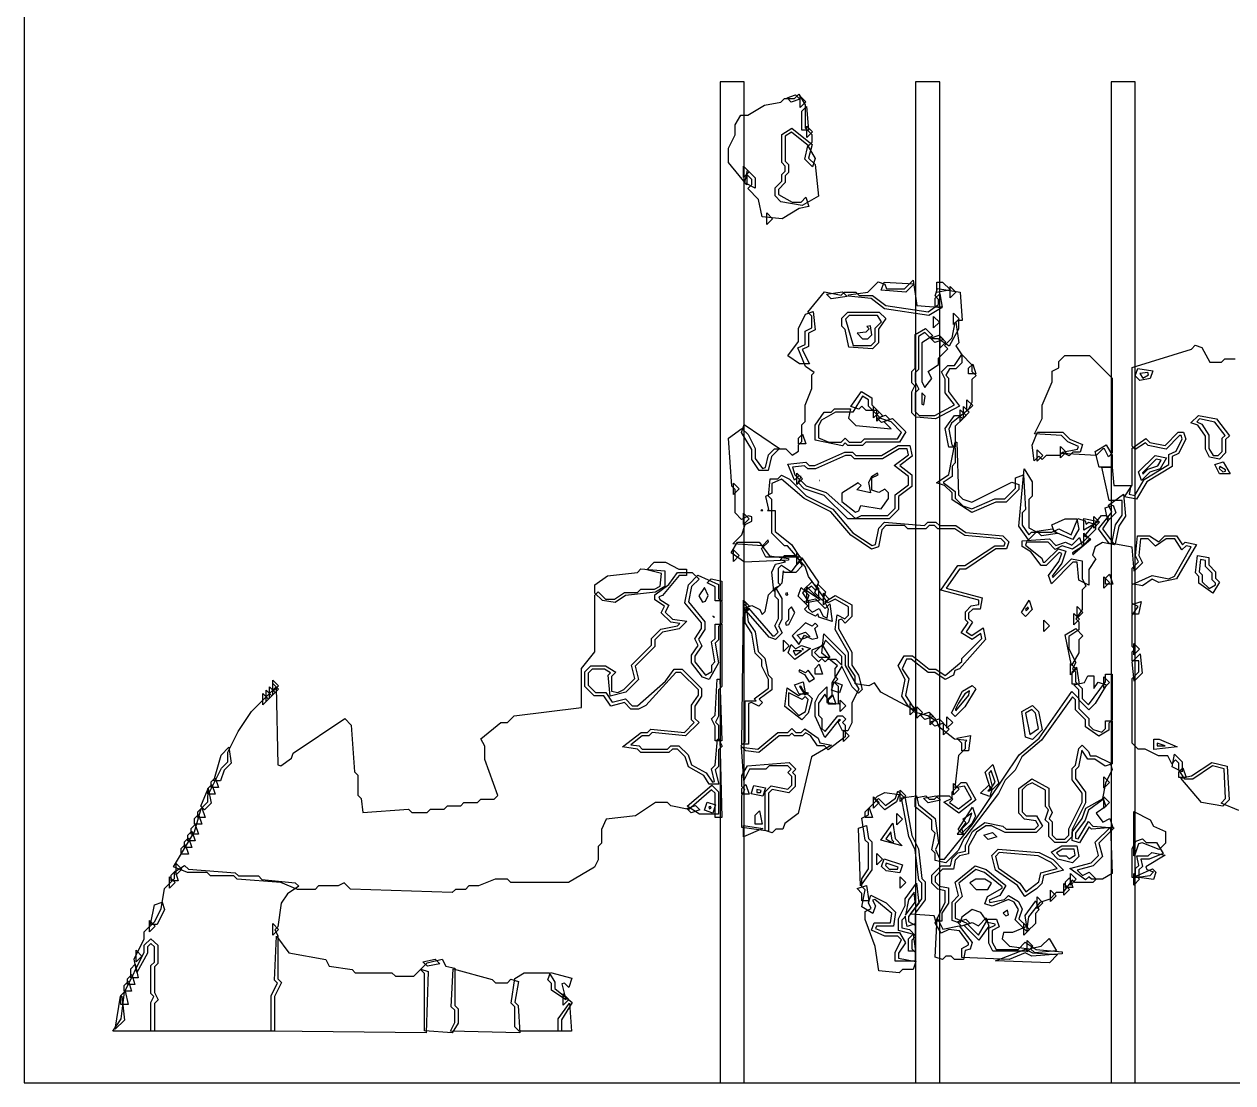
# Model space of a CAD drawing. Header units: millimetres. Extents: x 0 to 296, y 0 to 296.
# Drawn here: x 0 to 178.5, y 0 to 156.4 of the extents above; entities that cross this region are included whole.
import ezdxf

# ---------------------------------------------------------------- set-up
doc = ezdxf.new("R2010")
doc.units = ezdxf.units.MM
for name, color, linetype in [('CUT_OUTLINE', 5, 'Continuous'), ('CUT_SLOT', 1, 'Continuous'), ('ENG_D', 3, 'Continuous'), ('ENG_K', 2, 'Continuous'), ('ENG_L', 4, 'Continuous')]:
    doc.layers.add(name, color=color, linetype=linetype)

msp = doc.modelspace()

# ---------------------------------------------------------------- linework, layer by layer
at = {"layer": 'CUT_OUTLINE'}
msp.add_lwpolyline([(0, 0), (295.8, 0), (295.8, 295.8), (0, 295.8), (0, 0)], close=True, dxfattribs=at)
at = {"layer": 'CUT_SLOT'}
for points in [[(102.82, 0), (106.38, 0), (106.38, 147.9), (102.82, 147.9), (102.82, 0)], [(131.69, 0), (135.25, 0), (135.25, 147.9), (131.69, 147.9), (131.69, 0)], [(160.55, 0), (164.12, 0), (164.12, 147.9), (160.55, 147.9), (160.55, 0)]]:
    msp.add_lwpolyline(points, close=True, dxfattribs=at)
at = {"layer": 'ENG_D'}
for points in [[(111.42, 131.28), (113.46, 130.15), (114.77, 130.15), (115.47, 130.86), (115.93, 129.47), (114.47, 129.18), (111.97, 127.68), (109, 127.95), (108.48, 130.53), (106.88, 132.13), (107.48, 132.72), (107.48, 133.5), (106.74, 134.24), (106.74, 132.67), (104.02, 135.98), (104.02, 138.1), (105.01, 140.07), (105.01, 141.56), (105.86, 142.97), (106.91, 142.97), (109.36, 144.44), (111.79, 144.92), (112.3, 145.44), (113.78, 145.44), (114.43, 146.08), (115.36, 144.52), (115.36, 141.1), (116.35, 140.12), (116.35, 138.93), (115.87, 138.45), (113.37, 140.45), (112.41, 139.87), (112.41, 136.17), (112.9, 135.68), (112.9, 134.49), (112.41, 134), (112.41, 133.01), (111.42, 132.02), (111.42, 131.28)], [(116.87, 136.59), (116.46, 135.37), (115.34, 136.48), (115.74, 138.47), (116.87, 136.59)], [(131.45, 118.04), (130.25, 116.83), (126.62, 117.11), (127.02, 118.33), (131.45, 118.04)], [(109.8, 84.55), (110.93, 84.55), (110.93, 81.46), (113.33, 79.54), (114.59, 77.65), (109.54, 77.65), (108.9, 78.93), (109.93, 79.96), (109.91, 80.23), (109.05, 79.37), (104.7, 79.66), (106.03, 80.99), (106.53, 82.51), (107.48, 82.98), (107.48, 83.63), (107, 83.79), (105.95, 83.26), (105.01, 84.2), (105.01, 87.65), (104.52, 88.14), (104.02, 95.27), (106.02, 96.7), (106.94, 95.79), (107.97, 93.73), (107.97, 92.27), (109.05, 90.76), (109.49, 90.9), (109.96, 92.81), (110.82, 93.67), (112.51, 93.67), (113.43, 92.75), (114.38, 93.32), (114.38, 94.27), (114.87, 94.76), (114.87, 97.22), (115.36, 97.72), (115.36, 100.13), (116.35, 102.59), (116.35, 104.62), (116.7, 104.97), (115.41, 105.83), (114.31, 108.58), (115.36, 109.11), (115.36, 111.08), (116.35, 111.57), (116.35, 113.29), (115.77, 113.87), (118.22, 116.87), (120.71, 116.37), (121.18, 116.84), (122.86, 116.84), (123.35, 116.35), (125.31, 116.35), (127.29, 114.86), (133.54, 113.9), (135.08, 115), (135.08, 115.75), (134.56, 116.28), (134.92, 117.37), (138.27, 116.81), (138.55, 112.65), (137.9, 112.65), (138.04, 112.51), (138.04, 111.36), (136.65, 108.85), (135.01, 109.94), (134, 109.94), (133.07, 110.86), (132.13, 110.29), (132.13, 105.4), (131.63, 104.91), (131.63, 103.59), (132.18, 102.5), (131.63, 101.95), (131.63, 99.2), (132.23, 98.6), (134.53, 98.6), (137.43, 100.16), (136.07, 101.97), (136.07, 103.97), (135.52, 105.06), (136.46, 106), (137.42, 106), (138.5, 107.62), (140.01, 106.1), (140.01, 105.11), (140.61, 104.52), (140.01, 103.92), (140.01, 100.52), (139.47, 99.43), (137.01, 97.46), (136.57, 96.59), (137.04, 94.29), (137.55, 93.77), (137.55, 91.6), (137.06, 91.1), (137.06, 89.6), (135.76, 88.73), (137.55, 87.39), (137.55, 86.38), (138.67, 85.26), (140, 84.81), (143.41, 86.28), (144.84, 86.28), (146.42, 87.86), (146.42, 89.41), (147.64, 89.82), (147.91, 84.7), (147.41, 84.2), (147.41, 82.41), (148.43, 80.99), (148.79, 81.35), (151.79, 81.35), (152.83, 81.87), (154.67, 80.95), (155.65, 83.38), (156.72, 83.02), (156.88, 82.54), (157.2, 82.86), (158.26, 82.51), (158.26, 81.74), (156.44, 79.92), (154.84, 78.86), (153.34, 79.35), (152.29, 78.83), (151.25, 79.87), (148.08, 79.87), (147.94, 79.46), (150.33, 77.55), (150.54, 76.91), (150.76, 76.91), (152.77, 78.92), (153.88, 78.54), (153.3, 76.79), (151.87, 74.89), (151.95, 74.65), (154.72, 77.42), (156.28, 77.11), (156.28, 74.5), (156.83, 73.41), (156.28, 72.86), (156.28, 69.93), (155.37, 68.56), (155.79, 68.14), (155.79, 66.92), (154.31, 65.93), (154.31, 64.15), (155.33, 62.12), (154.86, 61.18), (155.3, 60.74), (155.3, 59.26), (156.28, 58.28), (156.28, 56.8), (157.24, 55.84), (159.73, 59.24), (159.73, 60.39), (160.72, 60.39), (160.72, 53.64), (160.23, 53.14), (160.23, 52.12), (158.74, 51.22), (156.78, 52.62), (156.78, 53.64), (155.3, 55.11), (155.3, 56.59), (154.84, 57.05), (150.3, 50.61), (147.36, 48.16), (146.38, 46.2), (144.9, 44.72), (143.92, 42.76), (138.94, 36.21), (138.93, 36.23), (138, 34.36), (136.15, 32.52), (134.59, 32.83), (134.59, 33.92), (134.08, 34.43), (134.57, 36.89), (134.1, 37.37), (134.1, 38.83), (131.63, 40.8), (131.63, 42.11), (133.19, 42.42), (133.71, 41.91), (134.49, 41.91), (134.98, 42.4), (136.66, 42.4), (137.16, 41.91), (136.7, 41.44), (138.04, 40.49), (139.94, 41.97), (138.9, 43.85), (137.51, 43.57), (138.05, 48.43), (139.03, 49.4), (139.03, 50.39), (139.23, 50.59), (137.45, 50.79), (135.12, 52.6), (134.88, 53.33), (133.5, 54.25), (131.51, 54.75), (130.7, 55.55), (129.65, 57.14), (130.14, 59.62), (129.13, 61.64), (130.01, 63.1), (131.23, 63.1), (133.69, 61.13), (134.67, 61.13), (136.05, 60.21), (138.53, 62.24), (138.53, 62.71), (141.47, 65.65), (141.32, 66.39), (140.02, 65.52), (138.43, 66.48), (139.45, 68), (139.03, 68.43), (139.03, 69.62), (139.89, 70.48), (141, 70.7), (141, 71.3), (135.42, 72.82), (137.91, 76.42), (138.95, 76.42), (143.39, 79.37), (144.77, 79.37), (144.91, 79.8), (144.34, 80.37), (138.94, 80.86), (137.47, 81.84), (134.98, 81.84), (134.49, 82.33), (133.71, 82.33), (133.21, 81.84), (130.54, 81.84), (130.05, 82.33), (127.3, 82.33), (126.68, 81.72), (126.18, 79.19), (125.19, 78.86), (122.1, 80.91), (119.15, 84.35), (115.23, 86.32), (111.87, 89.19), (110.43, 88.58), (110.43, 87.11), (109.49, 86.64), (109.97, 84.72), (109.8, 84.55)], [(125.72, 109.55), (125.72, 111.52), (126.64, 112.44), (126.07, 113.39), (121.87, 113.39), (121.31, 112.83), (122.45, 108.95), (125.12, 108.95), (125.72, 109.55)], [(164.5, 105.53), (166.72, 105.21), (166.33, 104.06), (164.83, 103.76), (164.14, 104.45), (164.5, 105.53)], [(122.41, 99.09), (119.86, 99.09), (117.77, 97.93), (117.34, 97.06), (117.34, 95.31), (118.87, 94.66), (120.68, 94.66), (121.28, 95.25), (121.87, 94.66), (123.64, 94.66), (124.14, 95.15), (129.03, 95.15), (129.6, 96.1), (128.05, 97.65), (126.57, 98.14), (124.73, 99.98), (124.73, 100.93), (123.83, 101.47), (122.41, 99.09)], [(173.38, 97.16), (172.34, 97.51), (173.46, 98.62), (176.14, 98.09), (178.06, 95.62), (177.48, 95.05), (177.48, 93.08), (176.58, 92.17), (175.1, 92.47), (174.52, 93.61), (174.52, 95.56), (173.38, 97.16)], [(149.21, 91.92), (148.88, 94.2), (149.71, 96.14), (153.43, 96.14), (154.45, 95.11), (156.34, 94.3), (155.97, 93.18), (154.91, 93.18), (154.36, 92.63), (153.37, 93.12), (152.93, 92.69), (150.96, 92.69), (150.37, 92.09), (149.87, 92.58), (149.21, 91.92)], [(170.48, 96.14), (171.25, 96.14), (171.59, 95.13), (170.52, 92.99), (169.59, 92.53), (169.59, 91.07), (165.83, 88.81), (164.29, 86.25), (162.53, 86.6), (163.68, 88.32), (163.68, 93.8), (165.68, 95.23), (166.26, 94.64), (168.53, 94.19), (170.48, 96.14)], [(130.65, 88.37), (130.65, 89.6), (128.51, 91.21), (130.62, 92.79), (130.44, 93.67), (129.24, 93.67), (126.77, 92.19), (122.66, 92.19), (122.16, 92.69), (121.33, 92.69), (116.89, 90.71), (115.75, 90.71), (115.27, 91.19), (113.48, 90.99), (113.85, 89.86), (115.5, 88.22), (118.45, 87.23), (122.8, 83.37), (123.69, 83.81), (127.59, 83.81), (128.67, 84.9), (128.67, 86.89), (130.65, 88.37)], [(160.72, 92.75), (160.72, 90.96), (158.8, 90.96), (158.22, 93.3), (159.82, 94.26), (160.72, 92.75)], [(167.21, 92.17), (165.19, 90.15), (165.26, 89.94), (166.01, 90.68), (167.46, 91.16), (167.97, 92.02), (167.21, 92.17)], [(175.9, 91.35), (177.1, 91.75), (178.16, 89.97), (176.59, 89.97), (175.9, 91.35)], [(160.16, 85.37), (162.41, 86.97), (162.7, 83.75), (161.69, 82.24), (161.17, 79.62), (160.35, 79.62), (158.68, 81.84), (160.68, 84.33), (160.16, 85.37)], [(109.1, 84.55), (108.95, 84.7), (108.81, 84.55), (109.1, 84.55)], [(158.01, 83.67), (158.85, 82.83), (158.01, 81.98), (158.01, 83.67)], [(163.68, 76.03), (164.61, 76.96), (164.17, 77.85), (164.44, 80.85), (166.22, 80.85), (167.59, 79.94), (168.51, 80.85), (170.22, 80.85), (171.11, 79.51), (171.49, 79.89), (173.18, 79.55), (170.24, 74.47), (167.59, 73.94), (166.65, 74.41), (165.21, 73.44), (163.68, 73.75), (163.68, 76.03)], [(104.76, 77.05), (104.76, 78.74), (105.61, 77.9), (104.76, 77.05)], [(110.55, 66.06), (110.82, 66.06), (111.37, 66.6), (110.9, 67.54), (111.42, 68.59), (111.42, 71.38), (110.93, 71.88), (110.93, 73.12), (111.74, 73.53), (111.42, 73.85), (111.42, 76.03), (111.88, 76.49), (113.33, 75.52), (114.88, 77.58), (117.36, 73.99), (116.95, 72.76), (116.32, 73.38), (114.96, 72.41), (115.86, 71.07), (115.86, 70.11), (116.4, 69.57), (117.45, 70.09), (118.01, 68.96), (118.62, 68.65), (118.81, 69.97), (118.25, 71.09), (119.8, 72.02), (122.27, 70.64), (122.27, 68.92), (121.28, 67.93), (120.72, 68.49), (120.29, 68.35), (120.29, 67.11), (122.27, 63.66), (122.27, 61.7), (123.23, 60.25), (123.77, 58.1), (123.25, 57.58), (122.31, 58.52), (120.79, 61.56), (119.31, 59.09), (119.31, 57.09), (118.75, 56.53), (118.28, 57.45), (117.34, 56.12), (117.34, 54.33), (117.83, 53.84), (117.83, 52.36), (118.3, 51.89), (120.18, 54.23), (120.89, 54.23), (121.38, 53.74), (120.89, 53.24), (121.28, 52.85), (121.28, 51.15), (118.79, 49.22), (118.22, 49.79), (117.2, 49.79), (116.18, 51.33), (115.41, 51.71), (114.97, 51.27), (113.78, 51.27), (113.39, 51.66), (113, 51.27), (111.51, 51.27), (108.54, 48.79), (106.62, 49.07), (105.89, 49.79), (106.49, 50.39), (106.49, 56.45), (108.11, 56.45), (107.84, 56.72), (109.94, 58.3), (109.94, 59.6), (108.95, 61.57), (108.95, 62.51), (107.98, 63.48), (107.49, 66.46), (106.49, 67.96), (106.49, 69.62), (106.99, 70.12), (110.55, 66.06)], [(114.13, 78.24), (114.97, 77.4), (114.13, 76.56), (114.13, 78.24)], [(176.56, 73.99), (175.58, 72.36), (173.54, 73.82), (173.54, 74.83), (173.03, 75.34), (173.32, 77.94), (175.02, 77.6), (175.02, 76.52), (176, 75.53), (176, 74.55), (176.56, 73.99)], [(93.18, 71.35), (93.18, 72.1), (95.22, 73.63), (96.5, 75.43), (98.7, 75.43), (99.69, 74.44), (98.58, 73.34), (98.13, 71.06), (100.57, 68.12), (100.57, 66.97), (99.63, 65.55), (100.12, 64.57), (99.09, 63.03), (99.09, 62.2), (100.63, 60.22), (101.56, 60.78), (101.56, 61.73), (102.03, 62.2), (101.54, 65.16), (102.05, 65.67), (102.05, 67.79), (103.04, 67.79), (103.04, 58.57), (102.55, 58.07), (102.55, 54.17), (102.11, 53.29), (102.55, 52.85), (102.55, 50.84), (103.09, 49.74), (102.55, 49.2), (102.55, 46.73), (102.08, 46.27), (102.61, 44.12), (101.17, 44.12), (100.4, 45.42), (98.15, 46.67), (97.65, 48.18), (96.53, 49.3), (95.75, 49.3), (95.25, 48.81), (91.1, 48.81), (90.6, 49.31), (88.38, 49.63), (91.12, 51.77), (92.09, 51.77), (92.59, 52.27), (97.52, 51.78), (98.99, 53.24), (98.6, 53.64), (98.6, 55.78), (99.59, 57.26), (99.59, 58.07), (97.02, 60.64), (96.25, 60.64), (91.85, 55.76), (90.77, 55.22), (89.63, 55.22), (88.67, 56.18), (86.66, 55.67), (85.65, 57.19), (84.2, 57.19), (82.83, 58.57), (82.83, 60.74), (83.71, 61.63), (85.85, 61.63), (87.41, 60.69), (86.77, 60.04), (86.77, 57.88), (87.72, 57.69), (88.6, 58.13), (90.19, 59.73), (89.7, 61.7), (92.69, 64.69), (92.69, 65.67), (94.04, 67.03), (96.51, 67.52), (96.85, 67.86), (95.53, 68.05), (94.11, 69.47), (94.59, 70.42), (93.18, 71.35)], [(85.42, 71.25), (84.3, 72.37), (84.3, 73.58), (86.19, 74.93), (90.6, 75.42), (91.11, 75.93), (94.66, 75.66), (94.66, 73.32), (93.26, 72.48), (88.83, 71.99), (87.32, 70.98), (85.42, 71.25)], [(160.33, 75.15), (160.82, 73.7), (159.73, 73.7), (159.73, 74.55), (160.33, 75.15)], [(101.48, 74.47), (103.04, 74.15), (103.04, 71.24), (102.05, 71.24), (102.05, 73.31), (100.9, 73.88), (101.48, 74.47)], [(115.61, 70.94), (115.61, 73.31), (117.59, 71.33), (115.61, 70.94)], [(117.23, 73.67), (118.36, 72.54), (117.94, 71.28), (116.81, 72.41), (117.23, 73.67)], [(112.74, 72.41), (112.47, 72.32), (112.56, 72.04), (112.83, 72.13), (112.74, 72.41)], [(118.92, 71.49), (118.08, 70.64), (118.08, 72.33), (118.92, 71.49)], [(106.24, 69.17), (106.24, 70.85), (107.08, 70.01), (106.24, 69.17)], [(112.97, 67.74), (113.85, 69.5), (113.34, 70.35), (112.9, 69.9), (112.9, 68.43), (112.44, 67.97), (112.56, 67.61), (112.97, 67.74)], [(148.36, 70.07), (148.29, 70.29), (147.94, 69.94), (148.01, 69.72), (148.36, 70.07)], [(163.68, 69.27), (163.68, 70.68), (164.99, 71.11), (164.62, 69.27), (163.68, 69.27)], [(114.44, 64.75), (115.27, 66.14), (116.38, 65.58), (117.26, 65.76), (116.81, 67.12), (117.23, 67.54), (116.84, 67.93), (116.4, 67.49), (115.41, 67.98), (113.47, 66.04), (114.44, 64.75)], [(120.79, 61.73), (120.79, 63), (118.39, 65.4), (118.01, 64.64), (116.35, 63.93), (116.35, 63.21), (117.34, 62.22), (117.83, 62.71), (118.32, 62.22), (118.71, 62.61), (119.9, 62.61), (120.79, 61.73)], [(117.88, 64.73), (119, 62.86), (117.48, 62.86), (116.74, 63.6), (117.88, 64.73)], [(163.92, 63.25), (163.92, 64.93), (164.77, 64.09), (163.92, 63.25)], [(113.58, 63.84), (113.96, 63.21), (114.84, 63.84), (113.58, 63.84)], [(115.02, 63.97), (115.13, 64.05), (114.86, 64.19), (115.02, 63.97)], [(163.98, 59.36), (163.67, 62.21), (164.85, 63.4), (165.17, 60.55), (163.98, 59.36)], [(114.43, 60.76), (115.29, 60.34), (115.94, 59.25), (116.73, 59.73), (115.83, 61), (115.41, 60.59), (114.52, 61.03), (114.43, 60.76)], [(37.57, 58.17), (36.73, 57.33), (36.73, 59.02), (37.57, 58.17)], [(120.85, 58.82), (120.45, 57.62), (119.24, 58.02), (119.64, 59.23), (120.85, 58.82)], [(36.09, 56.7), (35.25, 55.85), (35.25, 57.54), (36.09, 56.7)], [(35.74, 58.03), (36.58, 57.19), (35.74, 56.35), (35.74, 58.03)], [(36.24, 56.84), (36.24, 58.52), (37.08, 57.68), (36.24, 56.84)], [(115.36, 57.09), (114.92, 56.64), (112.95, 57.63), (112.9, 57.58), (112.9, 55.81), (114.42, 54.29), (115.4, 54.88), (115.83, 56.62), (115.36, 57.09)], [(115.2, 57.71), (114.75, 58.61), (114.52, 58.54), (115.32, 57.32), (115.84, 57.58), (115.2, 57.71)], [(118.81, 55.96), (118.81, 56.8), (119.42, 57.4), (119.9, 55.96), (118.81, 55.96)], [(138.01, 56.08), (137.57, 55.2), (137.64, 54.98), (139.54, 57.3), (139.66, 57.92), (138.96, 57.5), (138.01, 56.08)], [(121.38, 55.71), (120.54, 54.87), (120.54, 56.55), (121.38, 55.71)], [(149.85, 52.37), (149.4, 54.6), (148.85, 55.15), (147.93, 54.6), (148.56, 51.45), (149.85, 52.37)], [(167.67, 50.78), (170.3, 49.65), (166.88, 49.27), (166.88, 50.78), (167.67, 50.78)], [(30.25, 49.58), (30.58, 47.24), (29.55, 46.21), (29.02, 44.62), (28.02, 44.62), (29.11, 48.44), (30.25, 49.58)], [(152.44, 35.99), (153.72, 35.99), (154.31, 36.58), (154.31, 37.53), (156.28, 41.47), (156.28, 42.81), (154.8, 44.78), (154.8, 46.44), (155.32, 46.96), (155.81, 49.42), (156.28, 49.9), (157.24, 48.94), (157.45, 48.31), (158.31, 48.31), (160.43, 47.26), (160.74, 46.32), (159.72, 44.29), (159.22, 41.76), (157.23, 40.28), (156.75, 38.83), (155.3, 36.89), (155.3, 36.17), (155.68, 36.04), (157.22, 38.61), (157.87, 37.95), (161.02, 37.67), (158.77, 35.42), (159.27, 33.45), (157.89, 32.07), (155.53, 31.43), (156.33, 30.62), (157.32, 31.11), (158.36, 30.07), (157.86, 29.58), (155.19, 29.58), (154.83, 29.94), (153.45, 28.1), (152.44, 28.1), (151.49, 27.15), (150.02, 26.66), (148.38, 24.55), (148.08, 22.4), (146.39, 24.09), (146.89, 25.61), (146.25, 26.68), (145.43, 27.09), (142.98, 26.11), (141.92, 26.47), (142.28, 27.53), (144.45, 28.74), (144.45, 28.97), (141.86, 31.09), (140.56, 31.52), (138.07, 29.49), (138.56, 27.53), (137.55, 26.52), (137.55, 24.32), (139.17, 23.63), (140.95, 21.84), (142.34, 24.16), (143.64, 24.16), (144.01, 23.05), (142.97, 22.53), (142.97, 20.77), (143.6, 19.72), (146.81, 19.72), (147.87, 20.78), (149.47, 19.71), (153.33, 19.36), (153.32, 19.07), (148.84, 18.73), (147.89, 19.2), (145.48, 18.24), (138.53, 18.5), (138.53, 19.87), (139.52, 20.37), (139.52, 20.62), (138.15, 22.45), (136.6, 22.67), (135.48, 22.11), (134.56, 23.65), (136.07, 26.68), (136.07, 28.39), (134.96, 28.61), (134.1, 29.48), (134.1, 30.67), (135.47, 32.05), (136.85, 32.05), (137.08, 33.15), (137.92, 34), (139.03, 34.22), (139.03, 35.06), (140.07, 37.14), (141.93, 38.47), (144.57, 37.94), (145.05, 37.47), (149.28, 37.47), (149.82, 38.01), (149.46, 38.72), (147.79, 38.96), (146.92, 39.83), (146.92, 43.51), (148.87, 44.91), (151.35, 43.53), (151.35, 40.98), (151.88, 39.93), (151.41, 39), (151.85, 38.56), (151.85, 36.58), (152.44, 35.99)], [(171.07, 47.43), (171.07, 45.94), (169.56, 46.7), (169.94, 48.57), (171.07, 47.43)], [(106, 42.46), (106.44, 43.34), (106, 43.78), (106, 45.42), (106.84, 46.82), (112.99, 47.34), (113.99, 46.34), (113.49, 45.85), (113.88, 45.46), (113.88, 43.78), (112.98, 42.87), (110.51, 43.36), (109.94, 42.79), (109.94, 37.18), (106, 37.75), (106, 42.46)], [(170.58, 45.95), (171.18, 46.55), (171.66, 45.11), (170.58, 45.11), (170.58, 45.95)], [(177.72, 46.78), (177.98, 41.81), (177.07, 40.9), (173.9, 41.43), (170.86, 45.02), (172.46, 45.34), (175.46, 47.35), (177.72, 46.78)], [(27.61, 43.63), (27.61, 44.47), (28.21, 45.07), (28.69, 43.63), (27.61, 43.63)], [(142.59, 43.14), (143.44, 44.41), (142.86, 46.13), (142.51, 45.77), (143, 43.8), (142.33, 43.14), (142.59, 43.14)], [(26.08, 40.86), (27.2, 43.47), (27.63, 41.33), (26.62, 40.32), (26.08, 40.86)], [(27.12, 42.65), (27.12, 43.49), (27.72, 44.09), (28.2, 42.65), (27.12, 42.65)], [(102.55, 39.69), (99.76, 39.69), (97.95, 40.9), (101.57, 43.97), (102.55, 42.99), (102.55, 39.69)], [(108.21, 43.33), (108.21, 42.89), (108.78, 42.89), (108.88, 43.2), (108.21, 43.33)], [(128.16, 25.04), (125.67, 27.09), (125.32, 26.97), (125.74, 26.15), (125.36, 25.02), (123.72, 26.01), (124.22, 28.51), (123.74, 28.99), (123.74, 30.15), (124.73, 31.63), (124.73, 35.39), (124.25, 35.87), (123.72, 39.09), (124.73, 39.59), (124.73, 40.53), (126.21, 42.01), (127.22, 41), (128.71, 42.06), (129.06, 43.1), (130.14, 42.03), (131.13, 36.56), (132.12, 34.58), (132.61, 30.19), (133.11, 29.68), (133.11, 27.03), (131.63, 25.06), (131.63, 23.49), (130.46, 23.1), (130.15, 24.63), (130.13, 24.53), (129.66, 24.06), (129.66, 22.88), (130.77, 22.66), (131.73, 21.69), (131.14, 21.1), (131.14, 19.82), (131.63, 19.33), (131.63, 17.99), (128.67, 17.99), (128.67, 19.29), (129.61, 21.15), (129.07, 21.69), (127.15, 21.69), (125.16, 22.54), (125.54, 23.66), (127.97, 23.66), (128.16, 25.04)], [(137.3, 42.54), (137.3, 44.23), (138.14, 43.38), (137.3, 42.54)], [(159.49, 40.57), (159.49, 42.25), (160.33, 41.41), (159.49, 40.57)], [(26.22, 38.21), (25.14, 38.21), (25.14, 39.05), (25.74, 39.65), (26.22, 38.21)], [(25.64, 39.19), (25.64, 40.04), (26.24, 40.64), (26.72, 39.19), (25.64, 39.19)], [(101.49, 40.58), (101.4, 40.85), (101.13, 40.76), (101.22, 40.49), (101.49, 40.58)], [(138.77, 36.73), (138.5, 37.54), (139.55, 38.59), (139.97, 39.85), (138.67, 38.92), (139.11, 38.48), (137.8, 36.73), (138.77, 36.73)], [(24.65, 36.73), (24.65, 37.57), (25.25, 38.17), (25.73, 36.73), (24.65, 36.73)], [(24.27, 36.2), (24.75, 34.76), (23.66, 34.76), (23.66, 35.6), (24.27, 36.2)], [(25.24, 35.74), (24.16, 35.74), (24.16, 36.58), (24.76, 37.19), (25.24, 35.74)], [(128.2, 35.87), (128.02, 37.07), (127.3, 36.06), (128.21, 35.52), (128.46, 35.6), (128.2, 35.87)], [(165.75, 35.5), (167.27, 35.5), (168.23, 33.9), (166.19, 33.03), (164.96, 33.03), (165.18, 31.96), (164.66, 31.45), (164.66, 30.32), (163.68, 30.32), (163.68, 34.57), (164.24, 35.7), (165.22, 36.03), (165.75, 35.5)], [(24.25, 33.77), (23.17, 33.77), (23.17, 34.61), (23.77, 35.21), (24.25, 33.77)], [(147.09, 29.51), (147.96, 28.21), (149.9, 29.72), (150.16, 31.01), (152.6, 31.68), (151.7, 32.58), (149.81, 33.53), (144.05, 34.01), (143.49, 33.45), (143.93, 31.7), (147.09, 29.51)], [(154.35, 33.1), (155.27, 33.65), (155.1, 34.51), (153.39, 34.51), (152.49, 33.97), (152.93, 33.52), (153.92, 33.52), (154.35, 33.1)], [(129.1, 31.89), (127.35, 32.47), (127.23, 32.11), (127.79, 31.55), (128.99, 31.55), (129.1, 31.89)], [(16.65, 16.3), (16.26, 18.28), (17.75, 21.26), (17.75, 22.29), (19.27, 23.81), (20.22, 25.71), (20.72, 28.71), (22.19, 30.18), (22.19, 31.2), (23.7, 32.11), (24.27, 31.55), (31.17, 31.05), (31.65, 30.57), (34.61, 30.57), (35.12, 30.06), (40.05, 29.57), (40.57, 29.05), (38.88, 27.92), (37.95, 26.53), (37.45, 23.06), (37.03, 22.63), (37.47, 21.75), (37.47, 15.39), (38.01, 14.84), (36.98, 12.76), (36.98, 7.64), (18.73, 7.64), (18.73, 11.89), (19.17, 12.77), (18.73, 13.21), (18.73, 17.36), (19.23, 17.85), (19.23, 20.11), (18.73, 20.6), (18.24, 20.11), (18.24, 19.16), (16.65, 16.3)], [(166.81, 30.05), (164.01, 30.45), (166.69, 31.6), (167.16, 31.13), (166.81, 30.05)], [(130.18, 24.77), (131.62, 26.69), (131.46, 28.17), (130.63, 27.02), (130.18, 24.77)], [(64.09, 8.81), (63.24, 7.39), (59.16, 7.66), (59.16, 16.17), (58.57, 16.76), (59.53, 17.72), (61.76, 18.28), (62.29, 17.23), (63.6, 16.96), (63.6, 11.44), (64.09, 10.95), (64.09, 8.81)], [(15.78, 15.53), (15.78, 16.86), (16.42, 17.51), (16.82, 15.53), (15.78, 15.53)], [(79.37, 9.3), (79.37, 7.64), (73.11, 7.64), (72.47, 8.28), (72.47, 11.24), (71.96, 11.75), (72.49, 15.43), (73.88, 16.27), (77.54, 16.27), (78.39, 14.86), (78.39, 13.92), (80.93, 11.89), (79.37, 9.3)], [(15.87, 13.56), (14.79, 13.56), (14.79, 14.4), (15.39, 15), (15.87, 13.56)], [(15.88, 15.99), (16.36, 14.54), (15.28, 14.54), (15.28, 15.39), (15.88, 15.99)], [(14.8, 9.28), (13.43, 7.91), (14.25, 12.82), (14.41, 12.82), (14.8, 9.28)], [(14.3, 12.92), (14.94, 13.56), (15.34, 11.59), (14.3, 11.59), (14.3, 12.92)]]:
    msp.add_lwpolyline(points, close=True, dxfattribs=at)
at = {"layer": 'ENG_K'}
for points in [[(113.95, 145.97), (114.59, 145.33), (113.32, 144.91), (112.69, 145.54), (113.95, 145.97)], [(114.62, 145.79), (115.47, 144.94), (114.62, 144.1), (114.62, 145.79)], [(115.88, 140.75), (114.87, 140.75), (114.87, 143.57), (115.56, 144.26), (115.88, 140.75)], [(115.61, 139.67), (115.61, 141.35), (116.45, 140.51), (115.61, 139.67)], [(106.24, 133.75), (106.24, 135.43), (107.08, 134.59), (106.24, 133.75)], [(106.46, 132.98), (106.83, 134.84), (107.97, 133.71), (107.97, 132.22), (106.46, 132.98)], [(109.69, 128.53), (110.54, 127.69), (109.69, 126.85), (109.69, 128.53)], [(133.66, 113.38), (127.1, 114.39), (125.13, 115.87), (121.77, 116.24), (121.77, 116.42), (124.61, 116.83), (126.14, 118.36), (127.14, 118.02), (127.37, 117.34), (130.05, 117.34), (131.31, 118.6), (131.85, 114.85), (135.63, 114.56), (133.66, 113.38)], [(121.56, 116.18), (119.22, 115.84), (118.54, 116.52), (120.87, 116.86), (121.56, 116.18)], [(135.63, 114.62), (134.59, 114.62), (134.59, 115.96), (135.24, 116.6), (135.63, 114.62)], [(152.83, 106.59), (153.72, 107.48), (157.37, 107.48), (160.72, 104.13), (160.72, 93.08), (160.16, 92.52), (159.58, 93.67), (159.34, 93.67), (158.35, 92.68), (153.33, 93.01), (153.32, 93.18), (155.6, 93.64), (155.73, 94.03), (154.17, 94.7), (153.22, 95.65), (149.24, 95.91), (150.37, 98.17), (150.37, 100.13), (151.85, 103.58), (151.85, 105.16), (152.83, 105.66), (152.83, 106.59)], [(139.52, 105.61), (140.12, 106.21), (140.6, 104.76), (139.52, 104.76), (139.52, 105.61)], [(165.97, 104.98), (164.82, 104.82), (165.24, 104.12), (166.09, 104.63), (165.97, 104.98)], [(139.27, 100.92), (140.12, 100.08), (139.27, 99.24), (139.27, 100.92)], [(137.55, 93.92), (136.61, 93.92), (136.05, 96.69), (137.42, 98.6), (138.14, 98.6), (138.64, 98.11), (137.55, 97.02), (137.55, 93.92)], [(138.29, 97.76), (138.29, 99.44), (139.13, 98.6), (138.29, 97.76)], [(139.62, 99.09), (138.78, 98.25), (138.78, 99.94), (139.62, 99.09)], [(110.41, 92.56), (109.89, 90.47), (108.58, 90.47), (107.48, 92.12), (107.48, 93.6), (105.97, 96.11), (106.36, 97.26), (111.56, 93.71), (110.41, 92.56)], [(175.87, 97.64), (173.62, 98.09), (173.21, 97.68), (173.95, 97.31), (175.02, 95.72), (175.02, 93.74), (175.65, 92.69), (176.39, 92.69), (176.99, 93.28), (176.99, 95.25), (177.4, 95.66), (175.87, 97.64)], [(146.92, 87.65), (145.05, 85.78), (143.52, 85.78), (139.99, 84.27), (137.06, 86.14), (137.06, 87.16), (135.94, 88.28), (134.77, 88.67), (136.59, 89.88), (137.54, 94.66), (137.75, 94.65), (138.04, 86.88), (138.67, 86.25), (139.99, 85.8), (145.91, 88.76), (146.92, 88.43), (146.92, 87.65)], [(153.08, 92.34), (153.08, 94.02), (153.92, 93.18), (153.08, 92.34)], [(177.06, 90.26), (177.48, 90.4), (177.48, 90.57), (176.63, 91.08), (176.53, 90.78), (177.06, 90.26)], [(142.01, 65.5), (138.18, 61.17), (137.5, 60.94), (137.26, 60.22), (136.05, 59.62), (134.52, 60.64), (133.52, 60.64), (131.05, 62.61), (130.32, 62.61), (129.69, 61.16), (130.66, 59.71), (130.17, 57.24), (131.64, 55.04), (126.53, 57.74), (125.63, 59.09), (124.77, 58.66), (122.76, 58.95), (122.76, 60.07), (121.77, 61.55), (121.77, 63.53), (119.79, 67), (120.1, 69.15), (121.23, 68.58), (121.77, 69.12), (121.77, 70.35), (119.79, 71.45), (118.74, 70.93), (115.88, 74.82), (115.39, 76.29), (112.78, 79.37), (112.3, 79.37), (110.43, 81.24), (110.43, 86.17), (109.93, 86.68), (110.21, 89.23), (111.32, 89.23), (111.86, 89.78), (113.04, 89.19), (115.51, 86.73), (119.46, 84.75), (122.43, 81.29), (125.26, 79.4), (125.75, 79.56), (126.23, 81.96), (127.1, 82.83), (133.02, 82.34), (133.5, 82.83), (134.69, 82.83), (135.19, 82.33), (137.62, 82.33), (139.11, 81.34), (144.56, 80.84), (145.47, 79.93), (145.12, 78.88), (143.54, 78.88), (139.1, 75.92), (138.17, 75.92), (136.22, 73.11), (141.53, 71.66), (141.2, 70.01), (140.12, 70.01), (139.52, 69.41), (139.52, 68.63), (140.08, 68.07), (139.13, 66.63), (140.01, 66.11), (141.66, 67.21), (142.01, 65.5)], [(105.61, 87.76), (104.76, 86.91), (104.76, 88.6), (105.61, 87.76)], [(107.08, 83.32), (106.24, 82.48), (106.24, 84.16), (107.08, 83.32)], [(156.53, 83.37), (158.68, 82.94), (156.53, 81.65), (156.53, 83.37)], [(46.4, 29.09), (43.49, 29.09), (42.99, 28.59), (40.38, 28.59), (37.9, 29.58), (31.44, 30.08), (30.96, 30.57), (27.51, 30.57), (27.01, 31.06), (24.11, 31.06), (22.08, 31.93), (25.16, 37.07), (26.16, 40.56), (27.12, 41.51), (27.12, 42.46), (29.13, 46.49), (30.07, 47.43), (30.07, 48.87), (31.59, 51.89), (33.58, 54.88), (37.21, 58.51), (37.46, 47.01), (37.92, 46.86), (39.48, 47.98), (39.73, 48.72), (47.36, 53.81), (48.31, 52.86), (48.8, 45.96), (49.3, 45.46), (49.3, 42.5), (49.78, 42.02), (50.01, 39.95), (56.79, 40.43), (57.29, 39.93), (59.55, 39.93), (60.04, 40.43), (62.02, 40.43), (62.51, 40.92), (64.48, 40.92), (64.97, 41.41), (66.95, 41.41), (67.44, 41.91), (69.41, 41.91), (69.97, 42.46), (68.03, 47.78), (68.03, 49.74), (67.48, 50.85), (70.41, 53.24), (71.38, 53.24), (72.36, 54.22), (82.33, 55.44), (82.33, 61.22), (84.3, 63.68), (84.3, 72.08), (84.8, 72.57), (85.89, 71.49), (87.19, 71.49), (88.67, 72.47), (90.61, 72.47), (91.1, 72.96), (93.12, 72.96), (93.93, 73.37), (94.14, 75.24), (91.96, 75.79), (93.08, 76.91), (94.72, 76.91), (96.69, 75.92), (97.86, 75.92), (97.86, 74.94), (96.74, 74.94), (94.31, 72.01), (93.74, 71.82), (93.88, 71.4), (95.23, 70.59), (94.71, 69.56), (95.76, 68.51), (97.89, 68.21), (96.75, 67.07), (94.29, 66.58), (93.18, 65.47), (93.18, 64.48), (90.25, 61.55), (90.74, 59.58), (88.87, 57.71), (86.55, 57.13), (86.27, 60.24), (86.62, 60.59), (85.71, 61.13), (83.91, 61.13), (83.32, 60.54), (83.32, 58.77), (84.41, 57.68), (85.92, 57.68), (86.88, 56.24), (88.82, 56.72), (89.83, 55.71), (90.62, 55.71), (94.72, 59.33), (96.01, 61.13), (97.22, 61.13), (100.08, 58.28), (100.08, 57.11), (99.09, 55.64), (99.09, 53.84), (99.69, 53.24), (97.71, 51.26), (92.78, 51.76), (92.29, 51.27), (91.29, 51.27), (89.6, 49.96), (90.83, 49.78), (91.31, 49.3), (95.05, 49.3), (95.54, 49.79), (96.73, 49.79), (98.08, 48.45), (98.56, 47), (100.75, 45.79), (101.66, 44.42), (102, 44.53), (101.53, 46.42), (102.06, 46.95), (102.41, 50.78), (102.76, 50.77), (103.04, 39.19), (102.05, 39.19), (102.05, 42.79), (101.55, 43.3), (98.18, 40.41), (95.52, 40.94), (95.05, 41.41), (93.25, 41.41), (90.31, 39.45), (85.95, 38.96), (85.29, 37.42), (85.29, 35.39), (84.8, 34.9), (84.8, 32.97), (84.25, 31.87), (80.43, 29.58), (71.88, 29.58), (71.38, 30.07), (69.56, 30.07), (67.1, 29.09), (65.67, 29.09), (65.18, 28.59), (63.7, 28.59), (63.2, 28.1), (48.21, 28.6), (47.28, 29.53), (46.4, 29.09)], [(175.51, 74.34), (175.51, 75.33), (174.52, 76.31), (174.52, 77.2), (173.75, 77.35), (173.55, 75.52), (174.03, 75.04), (174.03, 74.05), (175.06, 73.03), (176, 73.6), (176, 73.85), (175.51, 74.34)], [(108.51, 55.66), (107.46, 56.18), (106.98, 56.03), (106.98, 50.04), (105.99, 50.04), (106.26, 70.98), (106.56, 71), (106.97, 68.13), (107.96, 66.65), (108.45, 63.72), (109.43, 62.73), (109.92, 60.27), (110.43, 59.76), (110.43, 58.05), (108.59, 56.67), (109.06, 56.2), (108.51, 55.66)], [(150.61, 66.7), (150.61, 68.38), (151.46, 67.54), (150.61, 66.7)], [(115.43, 66.59), (116.07, 65.96), (114.8, 65.53), (114.17, 66.17), (115.43, 66.59)], [(102.37, 59.66), (102.75, 59.65), (103.05, 50.53), (102.05, 50.53), (102.05, 52.69), (101.51, 53.79), (102.06, 54.34), (102.37, 59.66)], [(131.64, 34.44), (130.66, 36.4), (129.62, 42.11), (131.83, 42.43), (132.1, 41.06), (134.57, 39.08), (135.09, 35.46), (134.62, 34.5), (135.25, 33.03), (135.95, 33.03), (140.06, 38.11), (146.98, 48.48), (149.94, 50.95), (154.77, 57.82), (155.79, 56.8), (155.79, 55.32), (157.27, 53.84), (157.27, 52.85), (157.9, 52.23), (159.17, 51.8), (159.73, 52.36), (159.73, 53.49), (160.72, 53.49), (160.72, 47.15), (159.7, 46.81), (158.18, 47.82), (157.14, 47.82), (156.26, 49.14), (155.77, 46.71), (155.3, 46.24), (155.3, 44.95), (156.78, 42.97), (156.78, 41.35), (154.8, 37.41), (154.8, 36.38), (153.92, 35.5), (152.24, 35.5), (151.35, 36.38), (151.35, 38.35), (150.82, 38.88), (151.32, 40.36), (150.86, 40.82), (150.86, 43.24), (148.88, 44.34), (148.05, 43.92), (147.41, 43.28), (147.41, 40.04), (148, 39.44), (149.52, 39.44), (150.43, 37.92), (149.48, 36.98), (144.89, 36.98), (142.91, 37.96), (142.06, 37.96), (140.69, 37.05), (139.52, 34.94), (139.52, 33.82), (138.16, 33.54), (137.53, 32.91), (137.26, 31.55), (135.68, 31.55), (134.59, 30.46), (134.59, 29.68), (135.21, 29.07), (136.56, 28.8), (136.56, 26.55), (135.58, 25.07), (135.58, 23.91), (134.66, 23.91), (134.41, 24.66), (130.92, 24.93), (132.62, 27.2), (132.62, 29.48), (132.14, 29.96), (131.64, 34.44)], [(130.89, 54.38), (130.89, 56.06), (131.73, 55.22), (130.89, 54.38)], [(131.88, 55.57), (132.72, 54.72), (131.88, 53.88), (131.88, 55.57)], [(133.67, 54.76), (134.31, 54.12), (133.05, 53.7), (132.41, 54.34), (133.67, 54.76)], [(133.85, 54.58), (134.69, 53.74), (133.85, 52.9), (133.85, 54.58)], [(133.89, 53.35), (135.15, 53.77), (135.79, 53.14), (134.52, 52.72), (133.89, 53.35)], [(115.34, 52.33), (117.3, 50.93), (117.52, 50.25), (119.24, 49.91), (116.32, 48.16), (114.35, 39.79), (112.37, 38.3), (112.09, 37.47), (111.03, 37.47), (110.5, 36.94), (109.45, 37.29), (109.45, 42.99), (110.35, 43.9), (112.82, 43.41), (113.39, 43.98), (113.39, 45.25), (112.8, 45.85), (113.29, 46.34), (112.8, 46.84), (110.04, 46.84), (109.55, 46.34), (107.13, 46.34), (106.3, 44.68), (105.98, 49.58), (108.38, 49.31), (111.33, 51.77), (112.8, 51.77), (113.39, 52.36), (113.99, 51.77), (114.77, 51.77), (115.34, 52.33)], [(139.49, 49.05), (138.53, 49.05), (138.53, 50.18), (137.79, 50.93), (139.81, 51.34), (139.49, 49.05)], [(167.38, 49.79), (168.57, 49.79), (167.38, 50.19), (167.38, 49.79)], [(106, 43.49), (106.6, 44.09), (107.08, 42.65), (106, 42.65), (106, 43.49)], [(107.4, 42.7), (107.8, 43.92), (109.52, 43.57), (109.12, 42.36), (107.4, 42.7)], [(129.41, 43.24), (130.26, 42.4), (129.41, 41.56), (129.41, 43.24)], [(98.53, 39.9), (97.9, 40.53), (99.16, 40.96), (99.8, 40.32), (98.53, 39.9)], [(164.02, 33.53), (163.92, 33.55), (163.92, 40.09), (166.33, 38.88), (166.82, 37.91), (168.61, 37.14), (168.61, 35.39), (167.68, 34.47), (165.15, 35.48), (164.61, 35.3), (164.02, 33.53)], [(109.12, 37.59), (106.24, 36.36), (106.24, 38), (109.12, 37.59)], [(125.22, 31.47), (123.52, 29.09), (123.25, 37.64), (124.44, 38.04), (124.72, 36.11), (125.22, 35.6), (125.22, 31.47)], [(160.73, 30.92), (159.31, 30.07), (157.66, 30.07), (157.27, 30.46), (156.8, 30), (154.48, 31.65), (157.63, 32.51), (158.72, 33.6), (158.23, 35.57), (160.45, 37.79), (160.73, 30.92)], [(149.54, 28.65), (147.83, 27.51), (146.74, 29.16), (143.49, 31.4), (142.95, 33.6), (143.86, 34.52), (149.94, 34.01), (151.99, 32.99), (153.55, 31.43), (150.58, 30.62), (150.35, 29.46), (149.54, 28.65)], [(123.74, 26.87), (123.74, 28), (123.04, 28.7), (124.44, 29.17), (124.77, 26.87), (123.74, 26.87)], [(129.31, 22.19), (130.2, 20.7), (129.17, 19.15), (129.17, 18.44), (131.71, 17.94), (131.32, 16.76), (129.76, 16.76), (129.26, 16.26), (126.24, 16.53), (125.72, 20.15), (124.24, 24.11), (124.24, 25.3), (125.14, 25.75), (124.71, 26.6), (125.08, 27.71), (127.34, 26.58), (128.69, 25.23), (128.4, 23.17), (125.89, 23.17), (125.78, 22.82), (127.25, 22.19), (129.31, 22.19)], [(37.57, 22.68), (36.73, 21.84), (36.73, 23.52), (37.57, 22.68)], [(135.71, 22.71), (138.14, 23.2), (140.04, 20.75), (139.72, 19.77), (139, 19.53), (138.74, 18.24), (137.45, 18.24), (136.95, 18.73), (136.17, 18.73), (135.64, 18.21), (134.58, 18.56), (134.89, 24.36), (135.71, 22.71)], [(36.48, 12.88), (37.42, 14.74), (36.97, 15.19), (37.25, 21.65), (39.09, 19.21), (44.54, 18.22), (45.03, 17.23), (48.43, 16.75), (48.91, 16.27), (54.33, 16.27), (54.83, 15.78), (57.58, 15.78), (58.6, 16.8), (59.66, 16.45), (59.4, 7.39), (36.48, 7.64), (36.48, 12.88)], [(18.73, 21.3), (19.72, 20.32), (19.72, 17.65), (19.23, 17.15), (19.23, 13.37), (19.77, 12.28), (19.23, 11.73), (19.23, 7.64), (13.1, 7.64), (14.31, 9.46), (14.8, 13.38), (17.75, 19.29), (17.75, 20.32), (18.73, 21.3)], [(151.45, 17.74), (143.49, 18.04), (147.91, 19.74), (148.96, 19.22), (152.65, 18.94), (151.45, 17.74)], [(69.15, 15.26), (69.62, 14.79), (71.38, 14.79), (71.91, 15.32), (73, 14.96), (72.49, 11.92), (72.96, 11.45), (73.23, 7.39), (62.96, 7.65), (63.6, 8.93), (63.6, 10.74), (63.1, 11.24), (63.37, 16.83), (69.15, 15.26)], [(78.88, 9.45), (80.55, 11.79), (80.87, 7.64), (78.88, 7.64), (78.88, 9.45)]]:
    msp.add_lwpolyline(points, close=True, dxfattribs=at)
msp.add_lwpolyline([(179.45, 40.26), (176.8, 41.32), (177.48, 42), (177.25, 46.39), (175.56, 46.82), (172.63, 44.86), (171.43, 44.86), (170.58, 46.27), (170.58, 47.23), (170.09, 47.72), (169.53, 47.16), (168.95, 48.31), (167.56, 48.31), (165.59, 49.3), (164.56, 49.3), (163.68, 50.18), (163.68, 59.76), (164.66, 60.74), (164.66, 60.74), (164.66, 62.37), (163.68, 62.37), (163.68, 63.7), (164.07, 64.09), (163.68, 64.48), (163.68, 69.1), (164.55, 70.4), (163.68, 70.84), (163.68, 73.62), (166.61, 74.95), (169.07, 74.46), (169.91, 74.88), (172.41, 79.2), (171.65, 79.35), (171.03, 78.74), (169.96, 80.36), (168.68, 80.36), (167.1, 79.3), (166.04, 80.36), (164.89, 80.36), (164.67, 77.94), (165.21, 76.86), (163.97, 75.62), (163.69, 79.16), (160.68, 79.67), (161.23, 82.43), (162.2, 83.89), (162.2, 86.03), (160.28, 86.03), (159.18, 90.96), (160.7, 90.96), (160.95, 88.25), (163.49, 88.25), (163.23, 86.96), (164.05, 86.8), (165.47, 89.17), (169.1, 91.35), (169.1, 92.84), (170.15, 93.36), (171.05, 95.17), (170.9, 95.64), (170.68, 95.64), (168.69, 93.65), (166.02, 94.18), (165.62, 94.59), (164.14, 93.6), (163.68, 94.06), (163.68, 105.68), (172.42, 108.43), (172.98, 108.99), (173.95, 108.66), (175.16, 106.49), (176.89, 106.49), (177.38, 106.98), (178.9, 106.98)], dxfattribs=at)
at = {"layer": 'ENG_L'}
for points in [[(110.93, 131.04), (110.93, 132.23), (111.91, 133.21), (111.91, 134.2), (112.41, 134.69), (112.41, 135.47), (111.91, 135.97), (111.91, 140.15), (113.41, 141.05), (116.38, 138.63), (115.88, 136.64), (116.83, 135.69), (117.35, 131), (114.91, 129.65), (111.79, 130.17), (110.93, 131.04)], [(135.68, 118.32), (136.82, 117.18), (134.84, 116.79), (134.84, 118.32), (135.68, 118.32)], [(136.81, 116), (136.81, 117.68), (137.65, 116.84), (136.81, 116)], [(115.44, 113.59), (116.56, 113.97), (116.86, 111.28), (115.86, 110.77), (115.86, 108.8), (114.95, 108.35), (116.01, 106.24), (114.55, 106.24), (112.79, 107.41), (114.38, 109.53), (114.38, 111.48), (115.44, 113.59)], [(126.21, 111.34), (126.21, 109.35), (125.32, 108.45), (121.81, 108.72), (121.3, 111.3), (120.79, 111.81), (120.79, 113), (121.67, 113.88), (126.31, 113.88), (127.27, 112.93), (126.21, 111.34)], [(135.19, 112.41), (134.34, 111.56), (134.34, 113.25), (135.19, 112.41)], [(137.3, 113.74), (138.14, 112.9), (137.3, 112.06), (137.3, 113.74)], [(124.83, 111.42), (124.35, 110.94), (123.04, 110.75), (123.85, 109.94), (124.63, 109.94), (125.21, 110.52), (125.02, 111.87), (124.49, 111.76), (124.83, 111.42)], [(133.06, 102.72), (134.06, 104.05), (133.53, 105.09), (135.08, 106.13), (135.08, 107.08), (136.46, 108.46), (135.97, 108.95), (137.08, 110.06), (137.54, 112.41), (137.62, 112.4), (138.06, 109.36), (137.62, 108.92), (138.53, 107.55), (138.53, 106.39), (137.65, 105.5), (136.7, 105.5), (136.13, 104.56), (136.56, 104.13), (136.56, 102.13), (138.16, 100), (134.64, 98.1), (131.77, 98.36), (131.14, 98.99), (131.14, 102.11), (131.58, 102.99), (131.14, 103.43), (131.14, 105.11), (131.63, 105.61), (131.63, 110.57), (133.15, 111.48), (134.24, 110.4), (132.62, 109.32), (132.62, 103.59), (133.06, 102.72)], [(133.89, 110.05), (135.15, 110.47), (135.79, 109.83), (134.52, 109.41), (133.89, 110.05)], [(136.17, 109.45), (135.33, 108.61), (135.33, 110.29), (136.17, 109.45)], [(123.32, 99.55), (122.12, 99.95), (123.68, 102.13), (125.22, 101.21), (125.22, 100.18), (126.07, 99.34), (124.38, 99.34), (123.74, 99.98), (123.32, 99.55)], [(132.62, 101.95), (132.62, 100.26), (132.91, 100.16), (133.1, 101.47), (132.62, 101.95)], [(128.07, 96.64), (126.99, 97.72), (128.25, 98.14), (130.22, 96.17), (129.31, 94.66), (124.34, 94.66), (123.85, 94.16), (121.67, 94.16), (121.28, 94.56), (120.87, 94.14), (116.84, 94.95), (116.84, 97.2), (118.19, 99.09), (119.21, 99.09), (119.7, 99.59), (122.07, 99.59), (121.79, 98.19), (122.87, 97.11), (128.07, 96.64)], [(125.47, 98.25), (125.47, 99.94), (126.31, 99.09), (125.47, 98.25)], [(126.8, 98.6), (125.96, 97.76), (125.96, 99.44), (126.8, 98.6)], [(127.9, 98), (126.64, 97.58), (126, 98.22), (127.26, 98.64), (127.9, 98)], [(114.38, 94.41), (114.38, 95.25), (114.98, 95.85), (115.46, 94.41), (114.38, 94.41)], [(113.8, 89.05), (112.79, 91.41), (115.45, 91.71), (115.96, 91.21), (116.79, 91.21), (121.23, 93.18), (122.37, 93.18), (122.86, 92.69), (126.63, 92.69), (129.1, 94.16), (130.85, 94.16), (131.17, 92.58), (129.33, 91.21), (131.14, 89.85), (131.14, 88.12), (129.17, 86.65), (129.17, 84.7), (127.79, 83.32), (121.67, 83.32), (118.19, 86.8), (115.23, 87.79), (114.32, 88.69), (114.77, 89.58), (114.44, 89.69), (113.8, 89.05)], [(149.63, 93.53), (150.47, 92.69), (149.63, 91.84), (149.63, 93.53)], [(166.28, 90.25), (165.05, 89.02), (164.63, 90.29), (167.05, 92.71), (168.75, 92.37), (167.79, 90.75), (166.28, 90.25)], [(114.13, 88.39), (114.13, 90.08), (114.97, 89.23), (114.13, 88.39)], [(123, 87.6), (123.64, 88.25), (123.22, 88.67), (120.79, 87.13), (120.79, 85.9), (122.81, 84.33), (123.3, 84.5), (123.58, 85.32), (126.59, 84.82), (127.69, 86.36), (127.69, 87.16), (127.15, 87.7), (126.23, 87.24), (125.22, 87.58), (125.22, 89.39), (126.15, 89.85), (126.07, 90.1), (125.17, 89.55), (124.74, 88.71), (125.04, 87.19), (123, 87.6)], [(147.73, 90.74), (148.89, 88.81), (148.89, 86.67), (148.4, 86.17), (148.4, 81.99), (149.55, 81.41), (148.36, 80.23), (146.91, 82.26), (147.73, 90.74)], [(117.48, 88.99), (117.44, 89.02), (117.43, 88.99), (117.48, 88.99)], [(159.7, 84.96), (160.88, 85.36), (161.25, 84.24), (160.08, 83.06), (159.7, 84.96)], [(154.91, 76.91), (151.74, 73.74), (151.32, 74.98), (152.86, 77.02), (153.26, 78.23), (152.9, 78.35), (150.96, 76.42), (150.24, 76.42), (148.72, 78.45), (147.41, 79.23), (147.41, 80.1), (151.45, 80.37), (152.41, 79.41), (153.84, 79.89), (154.76, 79.43), (155.9, 80.57), (156.33, 79.27), (154.85, 78.29), (154.92, 78.07), (157.56, 80.31), (156.64, 80.77), (159.12, 83.81), (159.84, 83.81), (160.3, 83.35), (159.3, 81.85), (161.06, 79.5), (159.29, 79.85), (158.21, 79.21), (157.8, 77.96), (158.33, 77.43), (157.27, 75.85), (157.27, 73.55), (155.8, 74.28), (155.56, 76.91), (154.91, 76.91)], [(153.77, 83.32), (155.5, 83.32), (155.8, 81.79), (154.91, 80.3), (152.14, 81.41), (151.79, 82.47), (153.77, 83.32)], [(150.28, 80.84), (149.6, 81.52), (151.93, 81.85), (152.62, 81.17), (150.28, 80.84)], [(157.37, 80.36), (156.53, 79.52), (156.53, 81.2), (157.37, 80.36)], [(104.44, 78.32), (105.36, 79.87), (108.58, 79.87), (110.08, 77.88), (112.9, 77.47), (112.89, 77.21), (106.42, 76.91), (104.44, 78.32)], [(111.74, 77.33), (112.3, 77.9), (114.02, 77.9), (114.93, 76.38), (113.99, 75.43), (112.3, 75.43), (112.1, 75.63), (111.9, 73.84), (110.74, 72.67), (110.43, 75.48), (111, 76.63), (112.44, 76.99), (111.74, 77.33)], [(102.55, 67.44), (102.55, 65.47), (102.07, 64.99), (102.56, 62.07), (101.18, 59.6), (100.18, 59.94), (98.6, 62.04), (98.6, 63.18), (99.55, 64.6), (99.06, 65.59), (100.08, 67.12), (100.08, 67.95), (97.6, 70.93), (98.13, 73.58), (99.53, 74.99), (102.55, 73.62), (102.55, 71.59), (103.04, 71.1), (103.04, 67.93), (102.55, 67.44)], [(100.19, 71.04), (100.65, 71.19), (101.04, 71.99), (100.52, 73.2), (99.64, 71.97), (100.19, 71.04)], [(115.22, 72.93), (116.35, 74.05), (117.34, 73.07), (117.34, 71.52), (115.22, 72.93)], [(160.33, 73.95), (159.49, 73.11), (159.49, 74.79), (160.33, 73.95)], [(111.91, 68.47), (111.45, 67.54), (111.97, 66.51), (110.99, 65.53), (110.05, 65.85), (106.31, 70.12), (107.49, 70.52), (108.65, 69.94), (109.02, 69.19), (109.47, 69.64), (109.96, 72.1), (110.98, 73.12), (111.91, 71.55), (111.91, 68.47)], [(114.76, 73.17), (115.89, 72.05), (115.47, 70.78), (114.34, 71.91), (114.76, 73.17)], [(115.11, 71.14), (116.92, 71.51), (118.32, 70.11), (118.99, 70.78), (119.36, 68.17), (117.39, 68.83), (117.23, 69.3), (116.89, 68.97), (115.71, 69.56), (115.26, 70.01), (115.75, 70.5), (115.11, 71.14)], [(107.08, 70.5), (106.24, 69.66), (106.24, 71.34), (107.08, 70.5)], [(148.46, 71.33), (148.92, 69.94), (147.9, 68.92), (147.35, 69.48), (148.46, 71.33)], [(155.54, 68.67), (155.54, 70.36), (156.39, 69.51), (155.54, 68.67)], [(101.73, 68.95), (101.94, 68.74), (101.99, 68.87), (101.73, 68.95)], [(155.89, 68.53), (155.05, 67.69), (155.05, 69.37), (155.89, 68.53)], [(118.26, 51.05), (116.84, 54.18), (116.84, 56.26), (117.38, 57.33), (118.57, 58.52), (118.57, 56.18), (120.38, 56.02), (120.29, 56.1), (120.29, 58.57), (119.7, 59.16), (120.19, 59.65), (119.8, 60.04), (119.8, 61.23), (120.17, 61.61), (117.82, 63.49), (118.13, 66.35), (121.28, 63.21), (121.28, 61.69), (123.28, 58.18), (122.27, 56.14), (122.27, 53.19), (121.68, 52.01), (120.88, 52.01), (120.24, 53.29), (120.58, 53.63), (120.38, 53.7), (118.26, 51.05)], [(155.79, 63.53), (154.69, 61.69), (153.79, 66.18), (155.34, 67.11), (156.39, 66.06), (155.79, 65.47), (155.79, 63.53)], [(112.16, 63.74), (112.16, 65.43), (113, 64.58), (112.16, 63.74)], [(114.85, 64.6), (116.15, 64.17), (113.86, 62.54), (112.86, 63.53), (113.28, 64.79), (113.93, 64.14), (114.85, 64.6)], [(117.44, 61.84), (117.92, 60.39), (116.84, 60.39), (116.84, 61.23), (117.44, 61.84)], [(154.56, 60.29), (154.56, 61.97), (155.4, 61.13), (154.56, 60.29)], [(154.8, 60.74), (155.47, 61.41), (155.83, 58.91), (154.8, 58.91), (154.8, 60.74)], [(37.57, 58.67), (36.73, 57.83), (36.73, 59.51), (37.57, 58.67)], [(115.42, 57.44), (114.47, 57.44), (113.78, 58.81), (115.06, 59.24), (115.42, 57.44)], [(159.86, 58.8), (158.2, 56.05), (157.27, 55.11), (155.79, 56.59), (155.79, 58.07), (155.04, 58.82), (156.61, 59.13), (157.12, 60.15), (158.01, 60.15), (158.01, 58.25), (158.65, 59.21), (159.86, 58.8)], [(159.49, 58.32), (159.49, 60), (160.33, 59.16), (159.49, 58.32)], [(114.89, 53.66), (112.39, 55.6), (112.7, 58.36), (114.4, 57.23), (115.41, 57.74), (116.38, 56.77), (115.83, 54.6), (114.89, 53.66)], [(138.59, 57.86), (140.05, 58.73), (140.57, 58.21), (138.98, 55.56), (137.55, 54.13), (137, 54.68), (138.59, 57.86)], [(147.93, 51.09), (147.39, 54.85), (148.93, 55.77), (149.85, 54.85), (150.39, 52.18), (148.95, 50.74), (147.93, 51.09)], [(136.32, 54.09), (137.16, 53.24), (136.32, 52.4), (136.32, 54.09)], [(121.03, 52.11), (121.87, 51.27), (121.03, 50.43), (121.03, 52.11)], [(136.66, 52.26), (135.82, 51.42), (135.82, 53.1), (136.66, 52.26)], [(141.95, 45.92), (143.08, 47.05), (143.99, 44.3), (142.86, 43.17), (141.95, 45.92)], [(160.33, 44.37), (159.49, 43.53), (159.49, 45.21), (160.33, 44.37)], [(125.61, 41.91), (126.06, 42.35), (127.15, 42.9), (129.25, 42.6), (128.88, 41.5), (127.16, 40.36), (125.61, 41.91)], [(138.43, 44.37), (139.17, 44.37), (140.58, 41.84), (138.05, 39.87), (135.84, 41.45), (137.06, 42.06), (137.06, 42.99), (138.43, 44.37)], [(142.48, 43.98), (143.01, 43.45), (142.63, 42.33), (141.28, 42.78), (142.48, 43.98)], [(102.12, 41.08), (101.72, 39.87), (100.51, 40.27), (100.91, 41.48), (102.12, 41.08)], [(125.47, 40.57), (125.47, 42.25), (126.31, 41.41), (125.47, 40.57)], [(135.34, 41.75), (133.52, 41.39), (132.86, 42.06), (134.67, 42.42), (135.34, 41.75)], [(156.31, 39.06), (156.82, 40.6), (159.38, 42.02), (159.78, 40.82), (158.36, 39.87), (159.32, 38.52), (160.37, 39.05), (160.81, 37.74), (157.67, 37.46), (157.32, 37.81), (155.9, 35.45), (154.8, 35.81), (154.8, 37.06), (156.31, 39.06)], [(107.97, 39.54), (108.61, 40.19), (109.01, 38.21), (107.97, 38.21), (107.97, 39.54)], [(125.32, 39.19), (124.24, 39.19), (124.24, 40.04), (124.84, 40.64), (125.32, 39.19)], [(129.76, 38.95), (128.92, 38.11), (128.92, 39.79), (129.76, 38.95)], [(140.53, 39.42), (139.97, 38.31), (138.53, 36.87), (137.97, 37.43), (140.08, 40.75), (140.53, 39.42)], [(129.72, 35.04), (126.54, 35.84), (128.34, 38.36), (128.66, 36.11), (129.72, 35.04)], [(141.78, 36.59), (143.04, 37.01), (143.67, 36.37), (142.41, 35.95), (141.78, 36.59)], [(153.26, 35), (155.5, 35), (155.81, 33.44), (154.88, 32.51), (152.71, 33.06), (151.7, 34.07), (153.26, 35)], [(165.7, 31.94), (165.85, 31.5), (166.85, 31.17), (166.26, 30.58), (164.17, 30.28), (164.17, 31.65), (164.64, 32.13), (164.36, 33.52), (166.04, 33.52), (166.56, 34.04), (168.54, 33.64), (165.7, 31.94)], [(22.43, 30.71), (22.43, 32.39), (23.27, 31.55), (22.43, 30.71)], [(125.96, 33.87), (126.8, 33.03), (125.96, 32.19), (125.96, 33.87)], [(126.67, 31.98), (127.04, 33.1), (129.73, 32.2), (129.34, 31.03), (127.33, 31.32), (126.67, 31.98)], [(21.45, 30.42), (22.29, 29.58), (21.45, 28.74), (21.45, 30.42)], [(21.69, 29.83), (21.69, 30.67), (22.29, 31.27), (22.77, 29.83), (21.69, 29.83)], [(129.41, 28.74), (129.41, 30.42), (130.26, 29.58), (129.41, 28.74)], [(140.06, 25.61), (138.5, 24.5), (138.2, 23.6), (137.06, 23.98), (137.06, 26.72), (138.02, 27.68), (137.52, 29.67), (140.46, 32.08), (142.11, 31.53), (145.02, 29.14), (144.13, 27.66), (142.54, 26.98), (142.64, 26.66), (144.82, 27.1), (145.4, 27.67), (146.86, 26.8), (147.43, 25.66), (146.95, 24.22), (148.09, 23.09), (145.98, 22.19), (144.65, 22.19), (144.47, 21.28), (145.55, 20.2), (148.4, 19.79), (148.38, 19.47), (143.07, 19.47), (142.48, 20.65), (142.48, 22.83), (143.46, 23.32), (143.46, 23.46), (142.33, 23.69), (141.33, 25.18), (140.06, 25.61)], [(154.56, 29.23), (154.56, 30.92), (155.4, 30.07), (154.56, 29.23)], [(164.77, 30.07), (163.92, 29.23), (163.92, 30.92), (164.77, 30.07)], [(129.17, 22.49), (129.17, 24.22), (130.15, 26.19), (130.15, 27.19), (131.81, 29.51), (132.14, 26.55), (130.65, 24.57), (130.65, 23.82), (131.63, 23.32), (131.63, 21.87), (129.17, 22.49)], [(140.61, 28.59), (142.34, 28.59), (142.88, 29.5), (141.92, 30.07), (140.58, 30.07), (139.67, 29.53), (140.61, 28.59)], [(153.57, 27.75), (153.57, 29.44), (154.41, 28.59), (153.57, 27.75)], [(153.82, 28.84), (153.82, 29.68), (154.42, 30.28), (154.9, 28.84), (153.82, 28.84)], [(149.46, 26.91), (149.91, 25.57), (149.38, 25.04), (149.38, 23.56), (148.22, 22.4), (147.89, 24.71), (149.46, 26.91)], [(149.63, 27.46), (150.47, 26.62), (149.63, 25.78), (149.63, 27.46)], [(151.6, 26.77), (151.6, 28.45), (152.44, 27.61), (151.6, 26.77)], [(19.26, 26.32), (20.37, 26.69), (20.73, 25.62), (19.63, 23.42), (18.68, 23.42), (19.26, 26.32)], [(145.26, 25.49), (144.6, 25.09), (145.01, 24.69), (145.4, 24.82), (145.26, 25.49)], [(18.49, 22.33), (18.49, 24.01), (19.33, 23.17), (18.49, 22.33)], [(138.47, 23.14), (137.83, 23.77), (139.09, 24.19), (139.73, 23.56), (138.47, 23.14)], [(138.82, 23.28), (140.03, 23.68), (140.95, 23.22), (142.09, 24.37), (142.51, 23.13), (141.03, 21.07), (138.82, 23.28)], [(147.66, 23.52), (148.5, 22.68), (147.66, 21.84), (147.66, 23.52)], [(131.31, 21.97), (131.67, 19.47), (130.65, 19.47), (130.65, 21.3), (131.31, 21.97)], [(148.15, 19.37), (148.15, 21.05), (148.99, 20.21), (148.15, 19.37)], [(148.63, 19.87), (150.25, 20.19), (151.4, 21.35), (152.51, 19.51), (149.29, 19.22), (148.63, 19.87)], [(17.36, 18.73), (16.52, 17.89), (16.52, 19.58), (17.36, 18.73)], [(61.39, 17.6), (59.57, 17.23), (58.91, 17.9), (60.72, 18.26), (61.39, 17.6)], [(79.42, 14.63), (80.01, 12.26), (77.9, 13.67), (77.9, 14.69), (77.37, 15.22), (77.73, 16.32), (80.92, 15.45), (80.47, 14.09), (79.8, 14.75), (79.42, 14.63)], [(80.46, 12.33), (79.62, 11.48), (79.62, 13.17), (80.46, 12.33)]]:
    msp.add_lwpolyline(points, close=True, dxfattribs=at)

doc.saveas('drawing.dxf')
